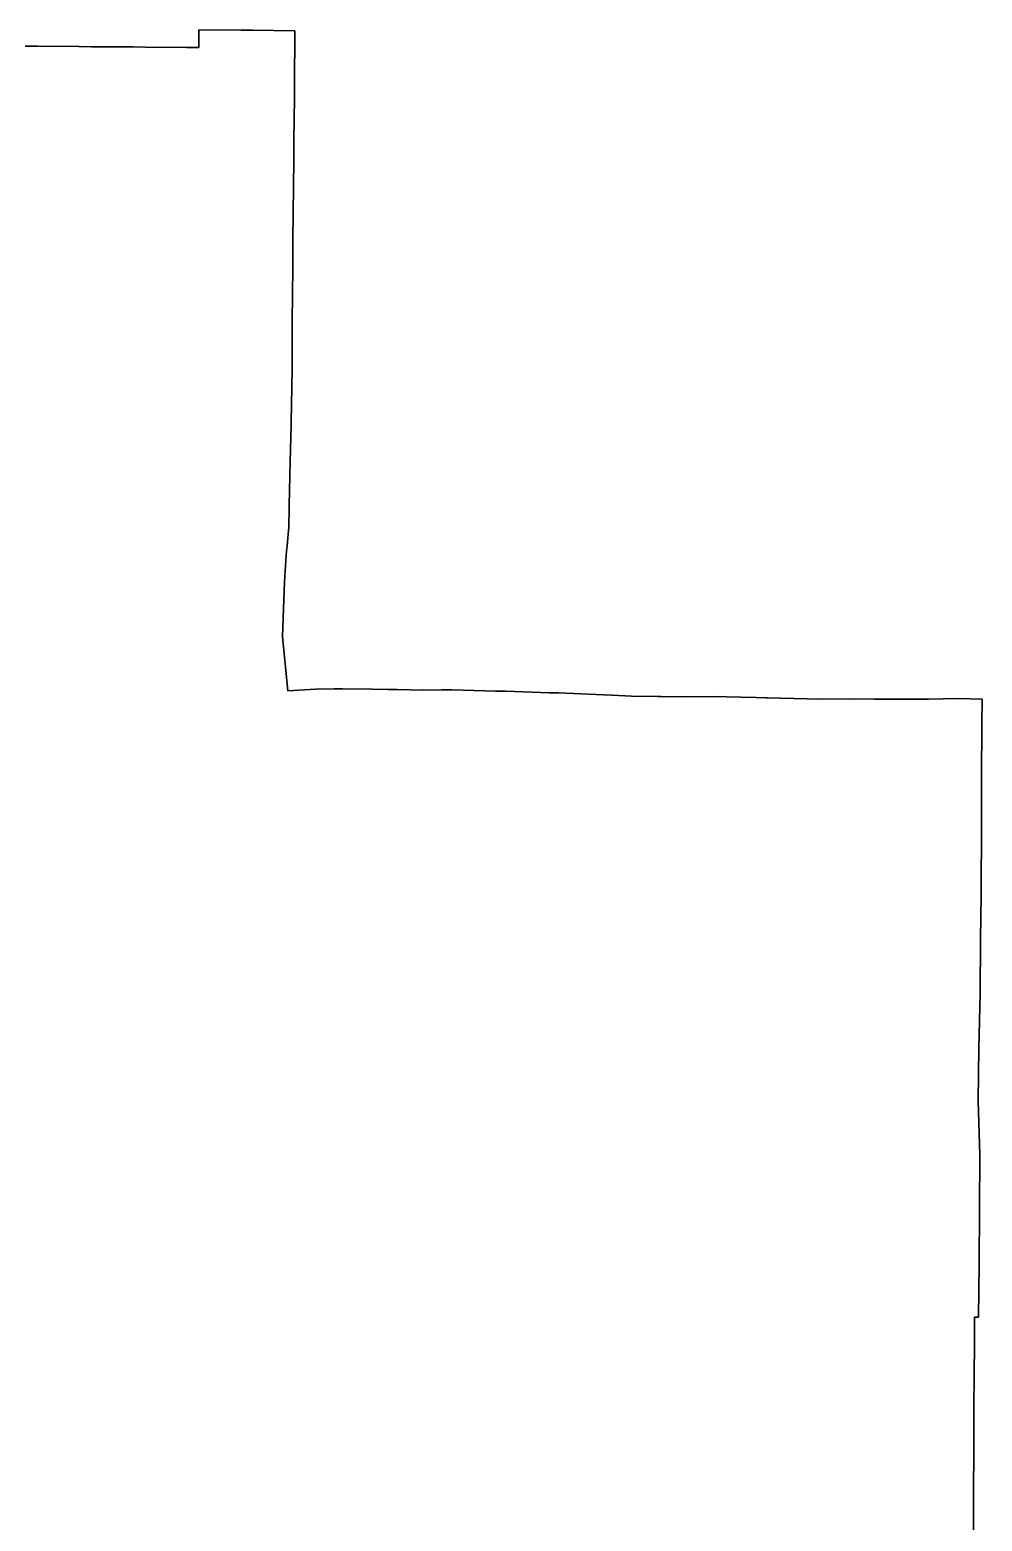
# Model space of a CAD drawing. Header units: inches. Extents: x 141448 to 685535, y 3466439 to 4099221.
# Drawn here: x 421117 to 449507, y 3826785 to 3871242 of the extents above; entities that cross this region are included whole.
import ezdxf

# ---------------------------------------------------------------- set-up
doc = ezdxf.new("R2010")
doc.units = ezdxf.units.IN
doc.header["$MEASUREMENT"] = 0
doc.layers.add('az_county', color=7, linetype='Continuous')

msp = doc.modelspace()

# ---------------------------------------------------------------- linework, layer by layer
at = {"layer": 'az_county'}
for points in [[(449243.9375, 3826402.5), (449246.9375, 3826917.75), (449252.15625, 3828007), (449253.9375, 3828530.25), (449260.40625, 3829581.75), (449261.40625, 3830137), (449265.46875, 3831189), (449270.59375, 3831602.75), (449276.09375, 3831602.75), (449277.875, 3831743.5), (449279.875, 3832863), (449401.1875, 3832861.75), (449416.34375, 3834465), (449423.625, 3836076), (449433.625, 3837706), (449388.5, 3839316.5), (449404.0625, 3840895), (449451.0625, 3842506.5), (449454.21875, 3844129), (449473.9375, 3845463.25), (449477.53125, 3845712), (449488.09375, 3847317), (449486.40625, 3848939.25), (449499.5, 3850555.75), (449507.40625, 3851284), (448781.6875, 3851305.5), (447908, 3851286), (447144.5, 3851291.25), (446296.5, 3851287), (445530.40625, 3851295.5), (444672.71875, 3851290.25), (443893.8125, 3851304.5), (443101.53125, 3851329), (443062.3125, 3851331.25), (442765.9375, 3851333.5), (442310.71875, 3851344), (441458.9375, 3851363.5), (440704.71875, 3851361.5), (439925.9375, 3851364), (439836.03125, 3851363.5), (439057.75, 3851382.75), (439052.25, 3851382.75), (438481.75, 3851405.75), (438469.96875, 3851404.5), (438219.96875, 3851415.5), (436874.75, 3851478), (436594.84375, 3851474), (435310.15625, 3851522.25), (434995.34375, 3851527.75), (433710.75, 3851570), (433396.46875, 3851567), (432864.75, 3851560.25), (432058.28125, 3851575.25), (431794.78125, 3851576.75), (431333, 3851586.5), (430442.6875, 3851599.25), (430187.28125, 3851598), (429635.6875, 3851590.5), (428809.59375, 3851534), (428653, 3853159), (428679.96875, 3853981.5), (428707.75, 3854781.75), (428763.03125, 3855584.5), (428763.4375, 3855590.5), (428781.21875, 3855791), (428786.03125, 3855846.5), (428818.03125, 3856207), (428836.71875, 3856416.5), (428862.90625, 3857581.5), (428869.1875, 3857863.75), (428871.59375, 3857968.5), (428882.6875, 3858360), (428911.15625, 3859459.75), (428911.875, 3859546.5), (428936.9375, 3861119.25), (428940.40625, 3862758), (428943.8125, 3863118.75), (428955.78125, 3864374.5), (428959.375, 3864739.25), (428971.75, 3865987.75), (428974.34375, 3866347), (428983.84375, 3867592.5), (428988.09375, 3867955.75), (429002.8125, 3869205.75), (429006.28125, 3869571.75), (429021.96875, 3871212.5), (427764.78125, 3871229.25), (427412.6875, 3871231.75), (426151.71875, 3871241.75), (426152.8125, 3870713.25), (425791.03125, 3870716.75), (424553.84375, 3870727.75), (424185.84375, 3870732.25), (422954.78125, 3870739.5), (422580.78125, 3870744.75), (421349, 3870753.25), (420981.1875, 3870757.5)], [(420981.1875, 3870757.5), (421349, 3870753.25), (422580.78125, 3870744.75), (422954.78125, 3870739.5), (424185.84375, 3870732.25), (424553.84375, 3870727.75), (425791.03125, 3870716.75), (426152.8125, 3870713.25), (426151.71875, 3871241.75), (427412.6875, 3871231.75), (427764.78125, 3871229.25), (429021.96875, 3871212.5), (429006.28125, 3869571.75), (429002.8125, 3869205.75), (428988.09375, 3867955.75), (428983.84375, 3867592.5), (428974.34375, 3866347), (428971.75, 3865987.75), (428959.375, 3864739.25), (428955.78125, 3864374.5), (428943.8125, 3863118.75), (428940.40625, 3862758), (428936.9375, 3861119.25), (428911.875, 3859546.5), (428911.15625, 3859459.75), (428882.6875, 3858360), (428871.59375, 3857968.5), (428869.1875, 3857863.75), (428862.90625, 3857581.5), (428836.71875, 3856416.5), (428818.03125, 3856207), (428786.03125, 3855846.5), (428781.21875, 3855791), (428763.4375, 3855590.5), (428763.03125, 3855584.5), (428707.75, 3854781.75), (428679.96875, 3853981.5), (428653, 3853159), (428809.59375, 3851534), (429635.6875, 3851590.5), (430187.28125, 3851598), (430442.6875, 3851599.25), (431333, 3851586.5), (431794.78125, 3851576.75), (432058.28125, 3851575.25), (432864.75, 3851560.25), (433396.46875, 3851567), (433710.75, 3851570), (434995.34375, 3851527.75), (435310.15625, 3851522.25), (436594.84375, 3851474), (436874.75, 3851478), (438219.96875, 3851415.5), (438469.96875, 3851404.5), (438481.75, 3851405.75), (439052.25, 3851382.75), (439057.75, 3851382.75), (439836.03125, 3851363.5), (439925.9375, 3851364), (440704.71875, 3851361.5), (441458.9375, 3851363.5), (442310.71875, 3851344), (442765.9375, 3851333.5), (443062.3125, 3851331.25), (443101.53125, 3851329), (443893.8125, 3851304.5), (444672.71875, 3851290.25), (445530.40625, 3851295.5), (446296.5, 3851287), (447144.5, 3851291.25), (447908, 3851286), (448781.6875, 3851305.5), (449507.40625, 3851284), (449499.5, 3850555.75), (449486.40625, 3848939.25), (449488.09375, 3847317), (449477.53125, 3845712), (449473.9375, 3845463.25), (449454.21875, 3844129), (449451.0625, 3842506.5), (449404.0625, 3840895), (449388.5, 3839316.5), (449433.625, 3837706), (449423.625, 3836076), (449416.34375, 3834465), (449401.1875, 3832861.75), (449279.875, 3832863), (449277.875, 3831743.5), (449276.09375, 3831602.75), (449270.59375, 3831602.75), (449265.46875, 3831189), (449261.40625, 3830137), (449260.40625, 3829581.75), (449253.9375, 3828530.25), (449252.15625, 3828007), (449246.9375, 3826917.75), (449243.9375, 3826402.5)]]:
    msp.add_lwpolyline(points, dxfattribs=at)

doc.saveas('drawing.dxf')
